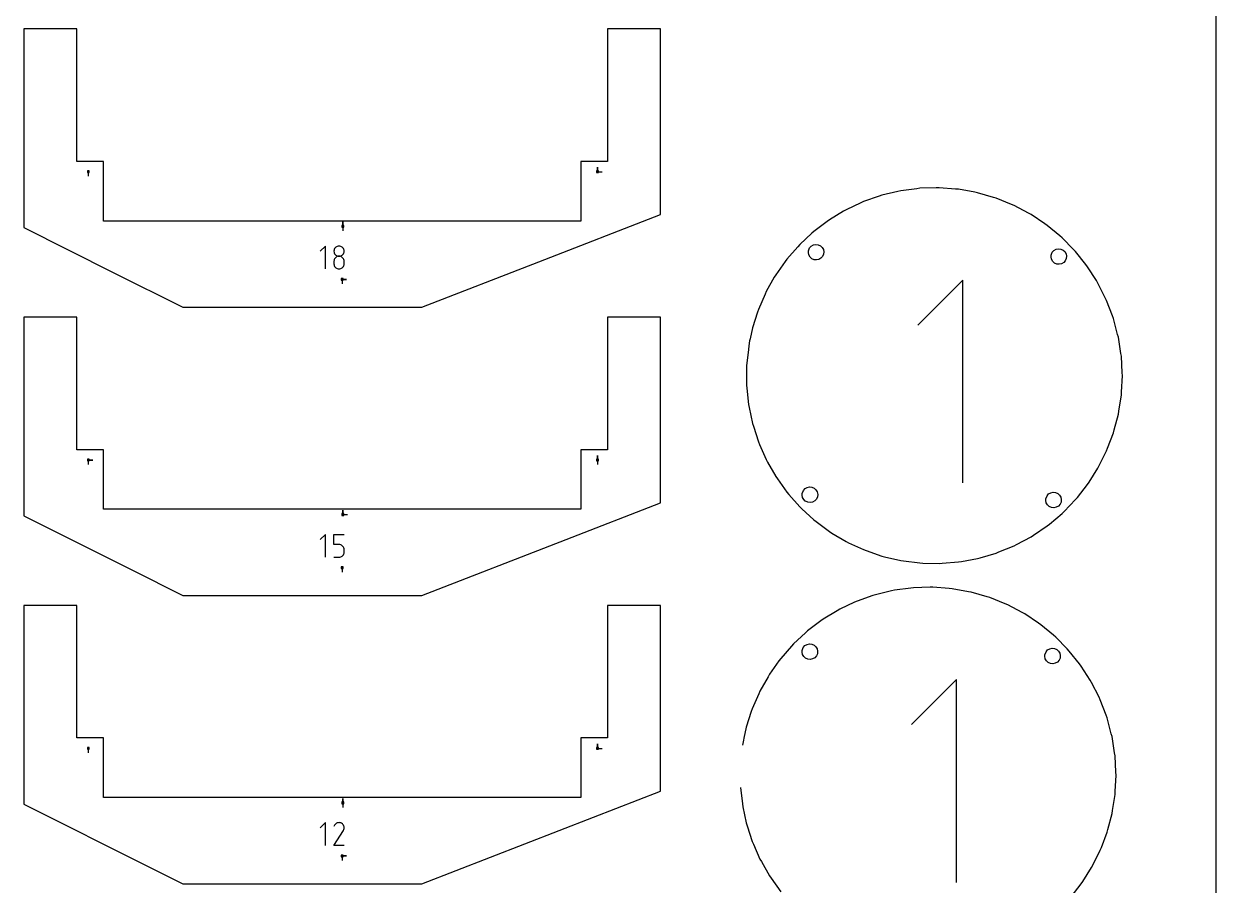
# Model space of a CAD drawing. Extents: x 0 to 800, y 0 to 1000.
# Drawn here: x 419.4 to 800, y 282.5 to 557.5 of the extents above; entities that cross this region are included whole.
import ezdxf

# ---------------------------------------------------------------- set-up
doc = ezdxf.new("R2010")
doc.units = 0
doc.header["$MEASUREMENT"] = 0
for name, color, linetype in [('annotation', 7, 'Continuous'), ('boundary', 7, 'Continuous'), ('frame', 7, 'Continuous'), ('hole', 7, 'Continuous')]:
    doc.layers.add(name, color=color, linetype=linetype)

msp = doc.modelspace()

# ---------------------------------------------------------------- linework, layer by layer
at = {"layer": 'annotation', "color": 1}
for p, q in [((439.975651, 510.301893), (439.975651, 508.873143)), ((602.535661, 510.301893), (602.535661, 511.730643)), ((602.535661, 510.301893), (602.535661, 511.730643)), ((602.535661, 511.730643), (602.535661, 510.301893)), ((602.535661, 510.301893), (603.964411, 510.301893)), ((521.255656, 492.89231), (521.255656, 494.32106)), ((521.255656, 492.89231), (521.255656, 494.32106)), ((521.255656, 494.32106), (521.255656, 492.89231)), ((521.255656, 492.89231), (521.255656, 491.46356)), ((515.65841, 486.572625), (514.031985, 484.945741)), ((515.65841, 479.256693), (515.65841, 486.572625)), ((518.42787, 485.232282), (518.401655, 484.941382)), ((518.401655, 484.941382), (518.401655, 484.941382)), ((518.401655, 484.941382), (518.427885, 484.649117)), ((518.503433, 485.506366), (518.42787, 485.232282)), ((518.427885, 484.649117), (518.503486, 484.373969)), ((518.623729, 485.758988), (518.503433, 485.506366)), ((518.503486, 484.373969), (518.623831, 484.120549)), ((518.784137, 485.985497), (518.623729, 485.758988)), ((518.623831, 484.120549), (518.784288, 483.893466)), ((518.980041, 486.181247), (518.784137, 485.985497)), ((518.784288, 483.893466), (518.98023, 483.697333)), ((519.206822, 486.341588), (518.980041, 486.181247)), ((518.98023, 483.697333), (519.207026, 483.536759)), ((519.459862, 486.461873), (519.206822, 486.341588)), ((519.207026, 483.536759), (519.460047, 483.416354)), ((519.734542, 486.537452), (519.459862, 486.461873)), ((519.460047, 483.416354), (519.734663, 483.340731)), ((520.026245, 486.563679), (519.734542, 486.537452)), ((519.734663, 483.340731), (520.026245, 483.314498)), ((520.317949, 486.537452), (520.026245, 486.563679)), ((520.026245, 486.563679), (520.026245, 486.563679)), ((520.026245, 483.314498), (520.317828, 483.340731)), ((520.317828, 483.340731), (520.592444, 483.416354)), ((520.592629, 486.461873), (520.317949, 486.537452)), ((520.592444, 483.416354), (520.845465, 483.536759)), ((520.845669, 486.341588), (520.592629, 486.461873)), ((520.845465, 483.536759), (521.072261, 483.697333)), ((521.07245, 486.181247), (520.845669, 486.341588)), ((521.072261, 483.697333), (521.268203, 483.893466)), ((521.268354, 485.985497), (521.07245, 486.181247)), ((521.268203, 483.893466), (521.42866, 484.120549)), ((521.428762, 485.758988), (521.268354, 485.985497)), ((521.42866, 484.120549), (521.549005, 484.373969)), ((521.549058, 485.506366), (521.428762, 485.758988)), ((521.549005, 484.373969), (521.624606, 484.649117)), ((521.624621, 485.232282), (521.549058, 485.506366)), ((521.624606, 484.649117), (521.650836, 484.941382)), ((521.650836, 484.941382), (521.624621, 485.232282)), ((521.650836, 484.941382), (521.650836, 484.941382)), ((518.42787, 481.980201), (518.401655, 481.688073)), ((518.401655, 481.688073), (518.401655, 480.87876)), ((518.401655, 480.87876), (518.401655, 480.87876)), ((518.401655, 480.87876), (518.427885, 480.586652)), ((518.503433, 482.255243), (518.42787, 481.980201)), ((518.427885, 480.586652), (518.503486, 480.311926)), ((518.623729, 482.508584), (518.503433, 482.255243)), ((518.503486, 480.311926), (518.623831, 480.059116)), ((518.784137, 482.735609), (518.623729, 482.508584)), ((518.623831, 480.059116), (518.784288, 479.832757)), ((518.980041, 482.931704), (518.784137, 482.735609)), ((518.784288, 479.832757), (518.98023, 479.637385)), ((519.206822, 483.092255), (518.980041, 482.931704)), ((518.98023, 479.637385), (519.207026, 479.477535)), ((519.459862, 483.212647), (519.206822, 483.092255)), ((519.734542, 483.288266), (519.459862, 483.212647)), ((520.026245, 483.314498), (519.734542, 483.288266)), ((520.317949, 483.288282), (520.026245, 483.314498)), ((520.026245, 483.314498), (520.026245, 483.314498)), ((520.026245, 483.314498), (520.026245, 483.314498)), ((520.592629, 483.2127), (520.317949, 483.288282)), ((520.845669, 483.092357), (520.592629, 483.2127)), ((520.845465, 479.477535), (521.072261, 479.637385)), ((521.07245, 482.931855), (520.845669, 483.092357)), ((521.072261, 479.637385), (521.268203, 479.832757)), ((521.268354, 482.735798), (521.07245, 482.931855)), ((521.268203, 479.832757), (521.42866, 480.059116)), ((521.428762, 482.508788), (521.268354, 482.735798)), ((521.42866, 480.059116), (521.549005, 480.311926)), ((521.549058, 482.255428), (521.428762, 482.508788)), ((521.549005, 480.311926), (521.624606, 480.586652)), ((521.624621, 481.980322), (521.549058, 482.255428)), ((521.624606, 480.586652), (521.650836, 480.87876)), ((521.650836, 481.688073), (521.624621, 481.980322)), ((521.650836, 480.87876), (521.650836, 481.688073)), ((521.650836, 481.688073), (521.650836, 481.688073)), ((519.207026, 479.477535), (519.460047, 479.357741)), ((519.460047, 479.357741), (519.734663, 479.282539)), ((519.734663, 479.282539), (520.026245, 479.256464)), ((520.026245, 479.256464), (520.317828, 479.282539)), ((520.026245, 479.256464), (520.026245, 479.256464)), ((520.317828, 479.282539), (520.592444, 479.357741)), ((520.592444, 479.357741), (520.845465, 479.477535)), ((521.017531, 475.932517), (522.446281, 475.932517)), ((521.017531, 475.932517), (522.446281, 475.932517)), ((522.446281, 475.932517), (521.017531, 475.932517)), ((521.017531, 475.932517), (521.017531, 474.503767)), ((719.16375, 475.699935), (704.761217, 461.293339)), ((719.16375, 410.914946), (719.16375, 475.699935)), ((602.535661, 418.22689), (602.535661, 419.65564)), ((602.535661, 418.22689), (602.535661, 419.65564)), ((602.535661, 419.65564), (602.535661, 418.22689)), ((439.975651, 418.22689), (441.404401, 418.22689)), ((439.975651, 418.22689), (441.404401, 418.22689)), ((441.404401, 418.22689), (439.975651, 418.22689)), ((439.975651, 418.22689), (439.975651, 416.79814)), ((602.535661, 418.22689), (602.535661, 416.79814)), ((521.255656, 400.817306), (521.255656, 402.246056)), ((521.255656, 400.817306), (521.255656, 402.246056)), ((521.255656, 402.246056), (521.255656, 400.817306)), ((521.255656, 400.817306), (522.684406, 400.817306)), ((515.65841, 394.497622), (514.031985, 392.870738)), ((515.65841, 387.18169), (515.65841, 394.497622)), ((518.401655, 391.239724), (518.401655, 394.497622)), ((518.401655, 394.497622), (521.650836, 394.497622)), ((520.026245, 391.239724), (518.401655, 391.239724)), ((520.317949, 391.213649), (520.026245, 391.239724)), ((520.592629, 391.138447), (520.317949, 391.213649)), ((520.845669, 391.018654), (520.592629, 391.138447)), ((521.07245, 390.858803), (520.845669, 391.018654)), ((521.268354, 390.663431), (521.07245, 390.858803)), ((521.428762, 390.437072), (521.268354, 390.663431)), ((521.42866, 387.9874), (521.549005, 388.24076)), ((521.549058, 390.184262), (521.428762, 390.437072)), ((521.549005, 388.24076), (521.624606, 388.515866)), ((521.624621, 389.909536), (521.549058, 390.184262)), ((521.624606, 388.515866), (521.650836, 388.808115)), ((521.650836, 389.617428), (521.624621, 389.909536)), ((521.650836, 388.808115), (521.650836, 389.617428)), ((521.650836, 389.617428), (521.650836, 389.617428)), ((518.401655, 387.18169), (520.026245, 387.18169)), ((520.026245, 387.18169), (520.317828, 387.207907)), ((520.026245, 387.18169), (520.026245, 387.18169)), ((520.317828, 387.207907), (520.592444, 387.283488)), ((520.592444, 387.283488), (520.845465, 387.403831)), ((520.845465, 387.403831), (521.072261, 387.564333)), ((521.072261, 387.564333), (521.268203, 387.76039)), ((521.268203, 387.76039), (521.42866, 387.9874)), ((521.017531, 383.857514), (521.017531, 382.428764)), ((717.154056, 348.135918), (702.751523, 333.729322)), ((717.154056, 283.350929), (717.154056, 348.135918)), ((602.535661, 326.151887), (602.535661, 327.580637)), ((602.535661, 326.151887), (602.535661, 327.580637)), ((602.535661, 327.580637), (602.535661, 326.151887)), ((439.975651, 326.151887), (439.975651, 324.723137)), ((602.535661, 326.151887), (603.964411, 326.151887)), ((521.255656, 308.742303), (521.255656, 310.171053)), ((521.255656, 308.742303), (521.255656, 310.171053)), ((521.255656, 310.171053), (521.255656, 308.742303)), ((521.255656, 308.742303), (521.255656, 307.313553)), ((515.657858, 302.422618), (514.031433, 300.795734)), ((515.657858, 295.106686), (515.657858, 302.422618)), ((518.619583, 301.609117), (518.406243, 301.199872)), ((518.788885, 301.84919), (518.619583, 301.609117)), ((518.992009, 302.049595), (518.788885, 301.84919)), ((519.222778, 302.208727), (518.992009, 302.049595)), ((519.475014, 302.324982), (519.222778, 302.208727)), ((519.74254, 302.396754), (519.475014, 302.324982)), ((520.019177, 302.42244), (519.74254, 302.396754)), ((520.298748, 302.400434), (520.019177, 302.42244)), ((520.575075, 302.32913), (520.298748, 302.400434)), ((520.841982, 302.206926), (520.575075, 302.32913)), ((521.080701, 302.037412), (520.841982, 302.206926)), ((520.841982, 302.206926), (520.841982, 302.206926)), ((521.280296, 301.833997), (521.080701, 302.037412)), ((521.438992, 301.602915), (521.280296, 301.833997)), ((521.555014, 301.350399), (521.438992, 301.602915)), ((521.626589, 301.082685), (521.555014, 301.350399)), ((521.65194, 300.806006), (521.626589, 301.082685)), ((521.629294, 300.526597), (521.65194, 300.806006)), ((518.401655, 295.106627), (521.404004, 299.940024)), ((521.404004, 299.940024), (521.407594, 299.944465)), ((521.404004, 299.940024), (521.404004, 299.940024)), ((521.407594, 299.944465), (521.411035, 299.948944)), ((521.411035, 299.948944), (521.414353, 299.953499)), ((521.414353, 299.953499), (521.417568, 299.958166)), ((521.417568, 299.958166), (521.420704, 299.962985)), ((521.420704, 299.962985), (521.423784, 299.967993)), ((521.423784, 299.967993), (521.426829, 299.973227)), ((521.426829, 299.973227), (521.429863, 299.978726)), ((521.429863, 299.978726), (521.432908, 299.984527)), ((521.432908, 299.984527), (521.556875, 300.250693)), ((521.432908, 299.984527), (521.432908, 299.984527)), ((521.556875, 300.250693), (521.629294, 300.526597)), ((521.650836, 295.106627), (518.401655, 295.106627)), ((521.017531, 291.78251), (522.446281, 291.78251)), ((521.017531, 291.78251), (522.446281, 291.78251)), ((522.446281, 291.78251), (521.017531, 291.78251)), ((521.017531, 291.78251), (521.017531, 290.35376))]:
    msp.add_line(p, q, dxfattribs=at)
at = {"layer": 'boundary', "color": 5}
for p, q in [((428.272068, 555.94252), (419.417525, 555.94252)), ((419.417525, 555.94252), (419.417525, 518.412112)), ((436.350854, 555.94252), (428.272068, 555.94252)), ((436.350854, 535.825852), (436.350854, 555.94252)), ((612.999351, 555.94252), (605.684195, 555.94252)), ((605.684195, 555.94252), (605.684196, 535.825852)), ((622.617537, 555.94252), (612.999351, 555.94252)), ((622.617537, 521.226894), (622.617537, 555.94252)), ((436.350854, 513.609184), (436.350854, 535.825852)), ((605.684196, 535.825852), (605.684196, 513.609184)), ((419.417525, 518.412112), (419.417525, 492.442514)), ((622.617537, 496.675849), (622.617537, 521.226894)), ((441.028049, 513.609184), (436.350854, 513.609184)), ((444.817525, 513.609185), (441.028049, 513.609184)), ((444.817525, 503.559185), (444.817525, 513.609185)), ((601.007007, 513.609185), (597.217537, 513.609184)), ((597.217537, 513.609184), (597.217537, 504.609184)), ((605.684196, 513.609184), (601.007007, 513.609185)), ((444.817525, 494.559185), (444.817525, 503.559185)), ((597.217537, 504.609184), (597.217537, 494.559184)), ((692.409915, 502.486563), (687.45056, 500.761444)), ((693.285095, 502.790996), (692.409915, 502.486563)), ((698.395545, 503.99705), (693.285095, 502.790996)), ((699.29739, 504.209883), (698.395545, 503.99705)), ((704.504759, 504.884082), (699.29739, 504.209883)), ((705.423707, 505.003058), (704.504759, 504.884082)), ((710.672799, 505.138251), (705.423707, 505.003058)), ((711.599109, 505.162108), (710.672799, 505.138251)), ((716.834282, 504.75688), (711.599109, 505.162108)), ((717.758136, 504.685369), (716.834282, 504.75688)), ((722.923894, 503.743992), (717.758136, 504.685369)), ((723.835499, 503.577866), (722.923894, 503.743992)), ((728.877085, 502.110337), (723.835499, 503.577866)), ((686.61132, 500.368638), (681.855628, 498.142733)), ((687.45056, 500.761444), (686.61132, 500.368638)), ((729.766777, 501.851361), (728.877085, 502.110337)), ((734.63075, 499.873224), (729.766777, 501.851361)), ((735.489098, 499.524141), (734.63075, 499.873224)), ((740.123896, 497.056373), (735.489098, 499.524141)), ((583.767532, 481.567516), (622.617537, 496.675849)), ((676.55961, 494.962628), (675.818465, 494.406458)), ((681.061226, 497.665717), (676.55961, 494.962628)), ((681.855628, 498.142733), (681.061226, 497.665717)), ((740.941802, 496.620884), (740.123896, 497.056373)), ((745.298298, 493.689642), (740.941802, 496.620884)), ((419.417525, 492.442514), (447.980859, 478.160849)), ((516.817531, 494.559185), (444.817525, 494.559185)), ((597.217537, 494.559184), (516.817531, 494.559185)), ((671.618647, 491.25483), (670.938616, 490.625404)), ((675.818465, 494.406458), (671.618647, 491.25483)), ((746.067092, 493.172363), (745.298298, 493.689642)), ((750.099105, 489.808714), (746.067092, 493.172363)), ((670.938616, 490.625404), (667.085103, 487.058656)), ((750.810637, 489.215129), (750.099105, 489.808714)), ((754.475423, 485.454734), (750.810637, 489.215129)), ((666.473395, 486.362644), (663.007048, 482.418575)), ((667.085103, 487.058656), (666.473395, 486.362644)), ((755.12215, 484.791135), (754.475423, 485.454734)), ((758.380866, 480.673851), (755.12215, 484.791135)), ((546.417531, 467.042517), (583.767532, 481.567516)), ((662.470146, 481.663355), (659.4277, 477.383777)), ((663.007048, 482.418575), (662.470146, 481.663355)), ((758.955934, 479.947272), (758.380866, 480.673851)), ((761.774038, 475.516747), (758.955934, 479.947272)), ((447.980859, 478.160849), (470.217525, 467.042517)), ((658.971297, 476.577356), (656.385008, 472.007634)), ((659.4277, 477.383777), (658.971297, 476.577356)), ((656.385008, 472.007634), (656.013941, 471.158558)), ((762.27135, 474.73489), (761.774038, 475.516747)), ((764.618967, 470.038089), (762.27135, 474.73489)), ((656.013941, 471.158558), (653.911225, 466.347131)), ((765.033252, 469.209241), (764.618967, 470.038089)), ((766.885492, 464.295947), (765.033252, 469.209241)), ((470.217525, 467.042517), (510.680028, 467.042517)), ((510.680028, 467.042517), (546.417531, 467.042517)), ((653.629427, 465.464402), (652.032573, 460.462273)), ((653.911225, 466.347131), (653.629427, 465.464402)), ((426.744796, 463.867517), (419.417525, 463.867517)), ((419.417525, 463.867517), (419.417525, 420.377649)), ((436.350854, 463.867516), (426.744796, 463.867517)), ((436.350854, 447.950849), (436.350854, 463.867516)), ((611.472077, 463.867517), (605.684195, 463.867517)), ((605.684195, 463.867517), (605.684196, 447.950849)), ((622.617537, 463.867517), (611.472077, 463.867517)), ((622.617537, 423.639391), (622.617537, 463.867517)), ((767.212358, 463.428895), (766.885492, 464.295947)), ((768.549595, 458.351195), (767.212358, 463.428895)), ((651.233719, 456.921778), (651.092744, 456.296984)), ((652.032573, 460.462273), (651.233719, 456.921778)), ((768.785579, 457.45513), (768.549595, 458.351195)), ((769.593632, 452.266846), (768.785579, 457.45513)), ((650.673687, 453.493735), (650.133791, 448.270732)), ((650.81753, 454.697673), (650.673687, 453.493735)), ((651.092744, 456.296984), (650.81753, 454.697673)), ((769.736229, 451.351266), (769.593632, 452.266846)), ((770.006532, 446.107395), (769.736229, 451.351266)), ((436.350854, 421.534181), (436.350854, 447.950849)), ((605.684196, 447.950849), (605.684196, 421.534181)), ((650.133791, 448.270732), (650.133791, 447.344114)), ((650.133791, 447.344114), (650.133791, 442.093281)), ((770.054233, 445.182006), (770.006532, 446.107395)), ((650.133791, 442.093281), (650.229067, 441.171574)), ((769.78393, 439.938135), (770.054233, 445.182006)), ((650.229067, 441.171574), (650.768963, 435.948571)), ((768.928176, 433.824462), (769.736229, 439.012746)), ((769.736229, 439.012746), (769.78393, 439.938135)), ((650.768963, 435.948571), (650.958505, 435.041546)), ((650.958505, 435.041546), (652.032573, 429.901739)), ((767.448341, 427.831182), (768.785578, 432.908882)), ((768.785578, 432.908882), (768.928176, 433.824462)), ((652.032573, 429.901739), (652.314371, 429.01901)), ((652.314371, 429.01901), (653.911225, 424.016881)), ((765.360118, 422.021823), (767.212358, 426.935117)), ((767.212358, 426.935117), (767.448341, 427.831182)), ((622.617537, 404.600846), (622.617537, 423.639391)), ((653.911225, 424.016881), (654.282293, 423.167806)), ((654.282293, 423.167806), (656.385008, 418.356379)), ((419.417525, 420.377649), (419.417525, 400.36751)), ((441.91226, 421.534181), (436.350854, 421.534181)), ((444.817525, 421.534181), (441.91226, 421.534181)), ((444.817525, 409.384181), (444.817525, 421.534181)), ((600.122797, 421.534181), (597.217537, 421.534181)), ((597.217537, 421.534181), (597.217537, 414.634181)), ((605.684196, 421.534181), (600.122797, 421.534181)), ((762.685636, 416.45797), (765.033252, 421.154771)), ((765.033252, 421.154771), (765.360118, 422.021823)), ((656.385008, 418.356379), (656.841412, 417.549957)), ((656.841412, 417.549957), (659.4277, 412.980235)), ((759.453246, 411.198598), (762.271351, 415.629122)), ((762.271351, 415.629122), (762.685636, 416.45797)), ((597.217537, 414.634181), (597.217537, 402.484181)), ((659.4277, 412.980235), (659.964603, 412.225016)), ((659.964603, 412.225016), (663.007049, 407.945437)), ((758.955934, 410.416741), (759.453246, 411.198598)), ((444.817525, 402.484181), (444.817525, 409.384181)), ((663.007049, 407.945437), (663.618757, 407.249425)), ((663.618757, 407.249425), (667.085103, 403.305356)), ((755.697218, 406.299457), (758.955934, 410.416741)), ((592.490609, 392.88482), (622.617537, 404.600846)), ((751.457364, 401.812483), (755.12215, 405.572878)), ((755.12215, 405.572878), (755.697218, 406.299457)), ((419.417525, 400.36751), (453.860859, 383.145846)), ((500.017531, 402.484181), (444.817525, 402.484181)), ((597.217537, 402.484181), (500.017531, 402.484181)), ((667.085103, 403.305356), (667.765135, 402.67593)), ((667.765135, 402.67593), (671.618647, 399.109182)), ((746.778623, 397.785234), (750.810637, 401.148884)), ((750.810637, 401.148884), (751.457364, 401.812483)), ((671.618647, 399.109182), (672.359792, 398.553013)), ((672.359792, 398.553013), (676.55961, 395.401384)), ((741.710595, 394.260406), (746.067092, 397.191649)), ((746.067092, 397.191649), (746.778623, 397.785234)), ((546.417531, 374.967513), (592.490609, 392.88482)), ((676.55961, 395.401384), (677.354012, 394.924369)), ((677.354012, 394.924369), (681.855629, 392.221279)), ((681.855629, 392.221279), (682.694868, 391.828473)), ((736.307003, 391.27536), (740.941802, 393.743128)), ((740.941802, 393.743128), (741.710595, 394.260406)), ((682.694868, 391.828473), (687.45056, 389.602568)), ((687.45056, 389.602568), (688.32574, 389.298135)), ((688.32574, 389.298135), (693.285095, 387.573016)), ((724.72519, 387.045122), (729.766777, 388.512651)), ((729.766777, 388.512651), (730.625125, 388.861734)), ((730.625125, 388.861734), (735.489098, 390.839871)), ((735.489098, 390.839871), (736.307003, 391.27536)), ((693.285095, 387.573016), (694.186939, 387.360183)), ((694.186939, 387.360183), (699.29739, 386.154129)), ((699.29739, 386.154129), (700.216337, 386.035153)), ((700.216337, 386.035153), (705.423707, 385.360954)), ((705.423707, 385.360954), (706.350017, 385.337097)), ((706.350017, 385.337097), (711.599109, 385.201904)), ((711.599109, 385.201904), (712.522963, 385.273415)), ((712.522963, 385.273415), (717.758136, 385.678643)), ((717.758136, 385.678643), (718.66974, 385.844769)), ((718.66974, 385.844769), (723.835499, 386.786146)), ((723.835499, 386.786146), (724.72519, 387.045122)), ((453.860859, 383.145846), (470.217525, 374.967514)), ((702.495065, 377.320065), (697.287696, 376.645866)), ((703.414013, 377.439041), (702.495065, 377.320065)), ((708.663105, 377.574234), (703.414013, 377.439041)), ((709.589415, 377.598091), (708.663105, 377.574234)), ((714.824588, 377.192863), (709.589415, 377.598091)), ((715.748442, 377.121352), (714.824588, 377.192863)), ((720.9142, 376.179975), (715.748442, 377.121352)), ((470.217525, 374.967514), (520.130029, 374.967513)), ((520.130029, 374.967513), (546.417531, 374.967513)), ((685.440866, 373.197427), (684.601626, 372.804621)), ((690.400221, 374.922546), (685.440866, 373.197427)), ((691.275401, 375.226979), (690.400221, 374.922546)), ((696.385851, 376.433033), (691.275401, 375.226979)), ((697.287696, 376.645866), (696.385851, 376.433033)), ((721.825805, 376.013849), (720.9142, 376.179975)), ((726.867391, 374.54632), (721.825805, 376.013849)), ((727.757083, 374.287344), (726.867391, 374.54632)), ((732.621056, 372.309207), (727.757083, 374.287344)), ((425.217523, 371.792513), (419.417525, 371.792513)), ((419.417525, 371.792513), (419.417525, 322.343186)), ((436.350854, 371.792513), (425.217523, 371.792513)), ((436.350854, 360.075846), (436.350854, 371.792513)), ((609.944804, 371.792513), (605.684195, 371.792513)), ((605.684195, 371.792513), (605.684196, 360.075846)), ((622.617537, 371.792513), (609.944804, 371.792513)), ((622.617537, 326.051887), (622.617537, 371.792513)), ((679.051532, 370.1017), (674.549916, 367.398611)), ((679.845934, 370.578716), (679.051532, 370.1017)), ((684.601626, 372.804621), (679.845934, 370.578716)), ((733.479404, 371.960124), (732.621056, 372.309207)), ((738.114202, 369.492356), (733.479404, 371.960124)), ((738.932108, 369.056867), (738.114202, 369.492356)), ((673.808771, 366.842441), (669.608953, 363.690813)), ((674.549916, 367.398611), (673.808771, 366.842441)), ((743.288604, 366.125625), (738.932108, 369.056867)), ((744.057398, 365.608346), (743.288604, 366.125625)), ((748.089411, 362.244697), (744.057398, 365.608346)), ((668.928922, 363.061387), (665.075409, 359.494639)), ((669.608953, 363.690813), (668.928922, 363.061387)), ((748.800943, 361.651112), (748.089411, 362.244697)), ((752.465729, 357.890717), (748.800943, 361.651112)), ((436.350854, 329.459178), (436.350854, 360.075846)), ((605.684196, 360.075846), (605.684196, 329.459178)), ((664.463701, 358.798627), (660.997354, 354.854558)), ((665.075409, 359.494639), (664.463701, 358.798627)), ((753.112456, 357.227118), (752.465729, 357.890717)), ((660.460452, 354.099338), (657.418006, 349.81976)), ((660.997354, 354.854558), (660.460452, 354.099338)), ((756.371172, 353.109834), (753.112456, 357.227118)), ((756.94624, 352.383255), (756.371172, 353.109834)), ((759.764344, 347.95273), (756.94624, 352.383255)), ((656.961603, 349.013339), (654.375314, 344.443617)), ((657.418006, 349.81976), (656.961603, 349.013339)), ((760.261656, 347.170873), (759.764344, 347.95273)), ((762.609273, 342.474072), (760.261656, 347.170873)), ((654.004247, 343.594541), (651.901531, 338.783114)), ((654.375314, 344.443617), (654.004247, 343.594541)), ((651.901531, 338.783114), (651.619733, 337.900385)), ((763.023558, 341.645224), (762.609273, 342.474072)), ((764.875798, 336.73193), (763.023558, 341.645224)), ((651.619733, 337.900385), (650.022879, 332.898256)), ((765.202664, 335.864878), (764.875798, 336.73193)), ((766.539901, 330.787178), (765.202664, 335.864878)), ((650.022879, 332.898256), (649.224025, 329.357761)), ((442.796471, 329.459178), (436.350854, 329.459178)), ((444.817525, 329.459178), (442.796471, 329.459178)), ((444.817525, 315.209178), (444.817525, 329.459178)), ((599.238588, 329.459178), (597.217537, 329.459178)), ((597.217537, 329.459178), (597.217537, 324.659177)), ((605.684196, 329.459178), (599.238588, 329.459178)), ((649.08305, 328.732967), (648.807836, 327.133656)), ((649.224025, 329.357761), (649.08305, 328.732967)), ((766.775885, 329.891113), (766.539901, 330.787178)), ((767.583938, 324.702829), (766.775885, 329.891113)), ((597.217537, 324.659177), (597.217537, 310.409178)), ((622.617537, 312.525842), (622.617537, 326.051887)), ((767.726535, 323.787249), (767.583938, 324.702829)), ((767.996838, 318.543378), (767.726535, 323.787249)), ((419.417525, 322.343186), (419.417525, 308.292507)), ((767.774236, 312.374118), (768.044539, 317.617989)), ((768.044539, 317.617989), (767.996838, 318.543378)), ((444.817525, 310.409178), (444.817525, 315.209178)), ((601.213686, 304.202124), (622.617537, 312.525842)), ((648.219373, 313.607557), (648.759269, 308.384554)), ((767.726535, 311.448729), (767.774236, 312.374118)), ((419.417525, 308.292507), (459.740858, 288.130843)), ((483.217531, 310.409178), (444.817525, 310.409178)), ((597.217537, 310.409178), (483.217531, 310.409178)), ((648.759269, 308.384554), (648.948811, 307.477529)), ((766.918482, 306.260445), (767.726535, 311.448729)), ((648.948811, 307.477529), (650.022879, 302.337722)), ((765.438647, 300.267165), (766.775884, 305.344865)), ((766.775884, 305.344865), (766.918482, 306.260445)), ((546.417531, 282.89251), (601.213686, 304.202124)), ((650.022879, 302.337722), (650.304677, 301.454993)), ((650.304677, 301.454993), (651.901531, 296.452864)), ((763.350424, 294.457806), (765.202664, 299.3711)), ((765.202664, 299.3711), (765.438647, 300.267165)), ((651.901531, 296.452864), (652.272599, 295.603789)), ((652.272599, 295.603789), (654.375314, 290.792362)), ((760.675942, 288.893953), (763.023558, 293.590754)), ((763.023558, 293.590754), (763.350424, 294.457806)), ((654.375314, 290.792362), (654.831718, 289.98594)), ((654.831718, 289.98594), (657.418006, 285.416218)), ((459.740858, 288.130843), (470.217525, 282.89251)), ((757.443552, 283.634581), (760.261657, 288.065105)), ((760.261657, 288.065105), (760.675942, 288.893953)), ((470.217525, 282.89251), (529.580029, 282.89251)), ((529.580029, 282.89251), (546.417531, 282.89251)), ((657.418006, 285.416218), (657.954909, 284.660999)), ((657.954909, 284.660999), (660.997355, 280.38142)), ((753.687524, 278.73544), (756.94624, 282.852724)), ((756.94624, 282.852724), (757.443552, 283.634581))]:
    msp.add_line(p, q, dxfattribs=at)
at = {"layer": 'frame', "color": 5}
msp.add_line((800, 0), (800, 1000), dxfattribs=at)
at = {"layer": 'hole', "color": 5}
for p, q in [((440.261401, 510.587643), (439.689901, 510.587643)), ((439.689901, 510.587643), (439.689901, 510.016143)), ((439.689901, 510.016143), (440.261401, 510.016143)), ((440.261401, 510.016143), (440.261401, 510.587643)), ((602.821411, 510.587643), (602.249911, 510.587643)), ((602.249911, 510.587643), (602.249911, 510.016143)), ((602.249911, 510.016143), (602.821411, 510.016143)), ((602.821411, 510.016143), (602.821411, 510.587643)), ((521.541406, 493.17806), (520.969906, 493.17806)), ((520.969906, 493.17806), (520.969906, 492.60656)), ((520.969906, 492.60656), (521.541406, 492.60656)), ((521.541406, 492.60656), (521.541406, 493.17806)), ((669.83167, 484.484537), (669.8501, 484.994075)), ((669.988939, 483.723337), (669.83167, 484.484537)), ((669.8501, 484.994075), (670.237508, 485.965344)), ((670.373735, 483.047991), (669.988939, 483.723337)), ((670.237508, 485.965344), (670.760893, 486.540001)), ((670.760893, 486.540001), (671.436235, 486.924797)), ((671.436235, 486.924797), (672.197436, 487.082066)), ((672.197436, 487.082066), (672.969979, 486.996416)), ((672.969979, 486.996416), (673.678245, 486.676228)), ((673.678245, 486.676228), (674.252898, 486.152843)), ((674.252898, 486.152843), (674.637694, 485.477501)), ((674.709312, 483.943757), (674.389125, 483.235491)), ((674.637694, 485.477501), (674.794963, 484.7163)), ((674.794963, 484.7163), (674.709312, 483.943757)), ((747.299586, 483.102499), (747.318015, 483.612035)), ((747.318015, 483.612035), (747.705429, 484.583305)), ((747.705429, 484.583305), (748.228809, 485.157958)), ((748.228809, 485.157958), (748.904153, 485.542756)), ((748.904153, 485.542756), (749.665352, 485.700028)), ((749.665352, 485.700028), (750.437894, 485.614375)), ((750.437894, 485.614375), (751.146158, 485.294185)), ((751.146158, 485.294185), (751.720816, 484.770805)), ((751.720816, 484.770805), (752.10561, 484.095458)), ((752.10561, 484.095458), (752.262879, 483.334261)), ((670.948393, 482.524612), (670.373735, 483.047991)), ((671.656654, 482.204424), (670.948393, 482.524612)), ((672.429199, 482.118773), (671.656654, 482.204424)), ((673.190399, 482.276042), (672.429199, 482.118773)), ((673.865745, 482.660838), (673.190399, 482.276042)), ((674.389125, 483.235491), (673.865745, 482.660838)), ((747.456858, 482.341297), (747.299586, 483.102499)), ((747.841656, 481.665953), (747.456858, 482.341297)), ((748.311771, 481.195836), (747.841656, 481.665953)), ((748.416309, 481.14257), (748.311771, 481.195836)), ((749.124572, 480.822381), (748.416309, 481.14257)), ((749.897115, 480.736735), (749.124572, 480.822381)), ((750.658314, 480.893999), (749.897115, 480.736735)), ((751.333659, 481.278797), (750.658314, 480.893999)), ((751.857043, 481.853453), (751.333659, 481.278797)), ((752.177228, 482.561717), (751.857043, 481.853453)), ((752.262879, 483.334261), (752.177228, 482.561717)), ((521.303281, 476.218267), (520.731781, 476.218267)), ((520.731781, 476.218267), (520.731781, 475.646767)), ((521.303281, 475.646767), (521.303281, 476.218267)), ((520.731781, 475.646767), (521.303281, 475.646767)), ((440.261401, 418.51264), (439.689901, 418.51264)), ((439.689901, 418.51264), (439.689901, 417.94114)), ((439.689901, 417.94114), (440.261401, 417.94114)), ((440.261401, 417.94114), (440.261401, 418.51264)), ((602.821411, 418.51264), (602.249911, 418.51264)), ((602.249911, 418.51264), (602.249911, 417.94114)), ((602.249911, 417.94114), (602.821411, 417.94114)), ((602.821411, 417.94114), (602.821411, 418.51264)), ((667.845593, 407.029751), (667.864018, 407.539291)), ((667.864018, 407.539291), (668.251429, 408.510559)), ((668.251429, 408.510559), (668.774811, 409.085215)), ((668.774811, 409.085215), (669.450157, 409.470013)), ((669.450157, 409.470013), (670.211357, 409.627278)), ((670.211357, 409.627278), (670.983897, 409.541631)), ((670.983897, 409.541631), (671.692162, 409.221442)), ((671.692162, 409.221442), (672.266816, 408.698059)), ((672.266816, 408.698059), (672.651614, 408.022715)), ((672.651614, 408.022715), (672.808886, 407.261514)), ((672.808886, 407.261514), (672.723233, 406.488973)), ((746.014799, 406.819932), (746.538184, 407.394587)), ((746.538184, 407.394587), (747.213526, 407.779383)), ((747.213526, 407.779383), (747.974727, 407.936655)), ((747.974727, 407.936655), (748.74727, 407.851002)), ((748.74727, 407.851002), (749.455533, 407.530814)), ((749.455533, 407.530814), (750.030189, 407.007432)), ((668.002862, 406.268554), (667.845593, 407.029751)), ((668.387655, 405.593208), (668.002862, 406.268554)), ((668.857772, 405.123093), (668.387655, 405.593208)), ((668.962311, 405.069828), (668.857772, 405.123093)), ((669.670577, 404.749637), (668.962311, 405.069828)), ((670.443119, 404.663984), (669.670577, 404.749637)), ((671.204316, 404.821256), (670.443119, 404.663984)), ((671.879662, 405.206054), (671.204316, 404.821256)), ((672.403042, 405.780707), (671.879662, 405.206054)), ((672.723233, 406.488973), (672.403042, 405.780707)), ((745.608963, 405.339126), (745.627389, 405.848664)), ((745.76623, 404.577926), (745.608963, 405.339126)), ((745.627389, 405.848664), (746.014799, 406.819932)), ((746.151026, 403.902582), (745.76623, 404.577926)), ((746.725684, 403.379198), (746.151026, 403.902582)), ((749.643033, 403.515424), (748.967689, 403.130631)), ((750.166415, 404.090082), (749.643033, 403.515424)), ((750.030189, 407.007432), (750.414985, 406.332087)), ((750.486604, 404.798346), (750.166415, 404.090082)), ((750.414985, 406.332087), (750.572256, 405.570888)), ((750.572256, 405.570888), (750.486604, 404.798346)), ((521.541406, 401.103056), (520.969906, 401.103056)), ((520.969906, 401.103056), (520.969906, 400.531556)), ((520.969906, 400.531556), (521.541406, 400.531556)), ((521.541406, 400.531556), (521.541406, 401.103056)), ((747.433945, 403.059013), (746.725684, 403.379198)), ((748.20649, 402.973362), (747.433945, 403.059013)), ((748.967689, 403.130631), (748.20649, 402.973362)), ((521.303281, 384.143264), (520.731781, 384.143264)), ((520.731781, 384.143264), (520.731781, 383.571764)), ((520.731781, 383.571764), (521.303281, 383.571764)), ((521.303281, 383.571764), (521.303281, 384.143264)), ((667.840406, 357.430058), (668.227814, 358.401327)), ((668.227814, 358.401327), (668.751199, 358.975984)), ((668.751199, 358.975984), (669.426541, 359.36078)), ((669.426541, 359.36078), (670.187742, 359.518049)), ((670.187742, 359.518049), (670.960285, 359.432399)), ((670.960285, 359.432399), (671.668551, 359.112211)), ((671.668551, 359.112211), (672.243204, 358.588826)), ((672.243204, 358.588826), (672.628, 357.913484)), ((672.628, 357.913484), (672.785269, 357.152283)), ((746.219115, 357.593941), (746.894459, 357.978739)), ((746.894459, 357.978739), (747.655658, 358.136011)), ((747.655658, 358.136011), (748.4282, 358.050358)), ((748.4282, 358.050358), (749.136464, 357.730168)), ((667.821976, 356.92052), (667.840406, 357.430058)), ((667.979245, 356.15932), (667.821976, 356.92052)), ((668.364041, 355.483974), (667.979245, 356.15932)), ((668.938699, 354.960595), (668.364041, 355.483974)), ((669.64696, 354.640407), (668.938699, 354.960595)), ((670.419505, 354.554756), (669.64696, 354.640407)), ((671.180705, 354.712025), (670.419505, 354.554756)), ((671.856051, 355.096821), (671.180705, 354.712025)), ((672.379431, 355.671474), (671.856051, 355.096821)), ((672.699618, 356.37974), (672.379431, 355.671474)), ((672.785269, 357.152283), (672.699618, 356.37974)), ((745.289892, 355.538482), (745.308321, 356.048018)), ((745.447164, 354.77728), (745.289892, 355.538482)), ((745.308321, 356.048018), (745.695735, 357.019288)), ((745.831962, 354.101936), (745.447164, 354.77728)), ((745.695735, 357.019288), (746.219115, 357.593941)), ((746.302077, 353.631819), (745.831962, 354.101936)), ((749.136464, 357.730168), (749.711122, 357.206788)), ((749.847349, 354.289436), (749.323965, 353.71478)), ((749.711122, 357.206788), (750.095916, 356.531441)), ((750.167534, 354.9977), (749.847349, 354.289436)), ((750.095916, 356.531441), (750.253185, 355.770244)), ((750.253185, 355.770244), (750.167534, 354.9977)), ((746.406615, 353.578553), (746.302077, 353.631819)), ((747.114878, 353.258364), (746.406615, 353.578553)), ((747.887421, 353.172718), (747.114878, 353.258364)), ((748.64862, 353.329982), (747.887421, 353.172718)), ((749.323965, 353.71478), (748.64862, 353.329982)), ((440.261401, 326.437637), (439.689901, 326.437637)), ((439.689901, 326.437637), (439.689901, 325.866137)), ((439.689901, 325.866137), (440.261401, 325.866137)), ((440.261401, 325.866137), (440.261401, 326.437637)), ((602.821411, 326.437637), (602.249911, 326.437637)), ((602.249911, 326.437637), (602.249911, 325.866137)), ((602.249911, 325.866137), (602.821411, 325.866137)), ((602.821411, 325.866137), (602.821411, 326.437637)), ((521.541406, 309.028053), (520.969906, 309.028053)), ((520.969906, 309.028053), (520.969906, 308.456553)), ((520.969906, 308.456553), (521.541406, 308.456553)), ((521.541406, 308.456553), (521.541406, 309.028053)), ((521.303281, 292.06826), (520.731781, 292.06826)), ((520.731781, 292.06826), (520.731781, 291.49676)), ((520.731781, 291.49676), (521.303281, 291.49676)), ((521.303281, 291.49676), (521.303281, 292.06826))]:
    msp.add_line(p, q, dxfattribs=at)

doc.saveas('drawing.dxf')
